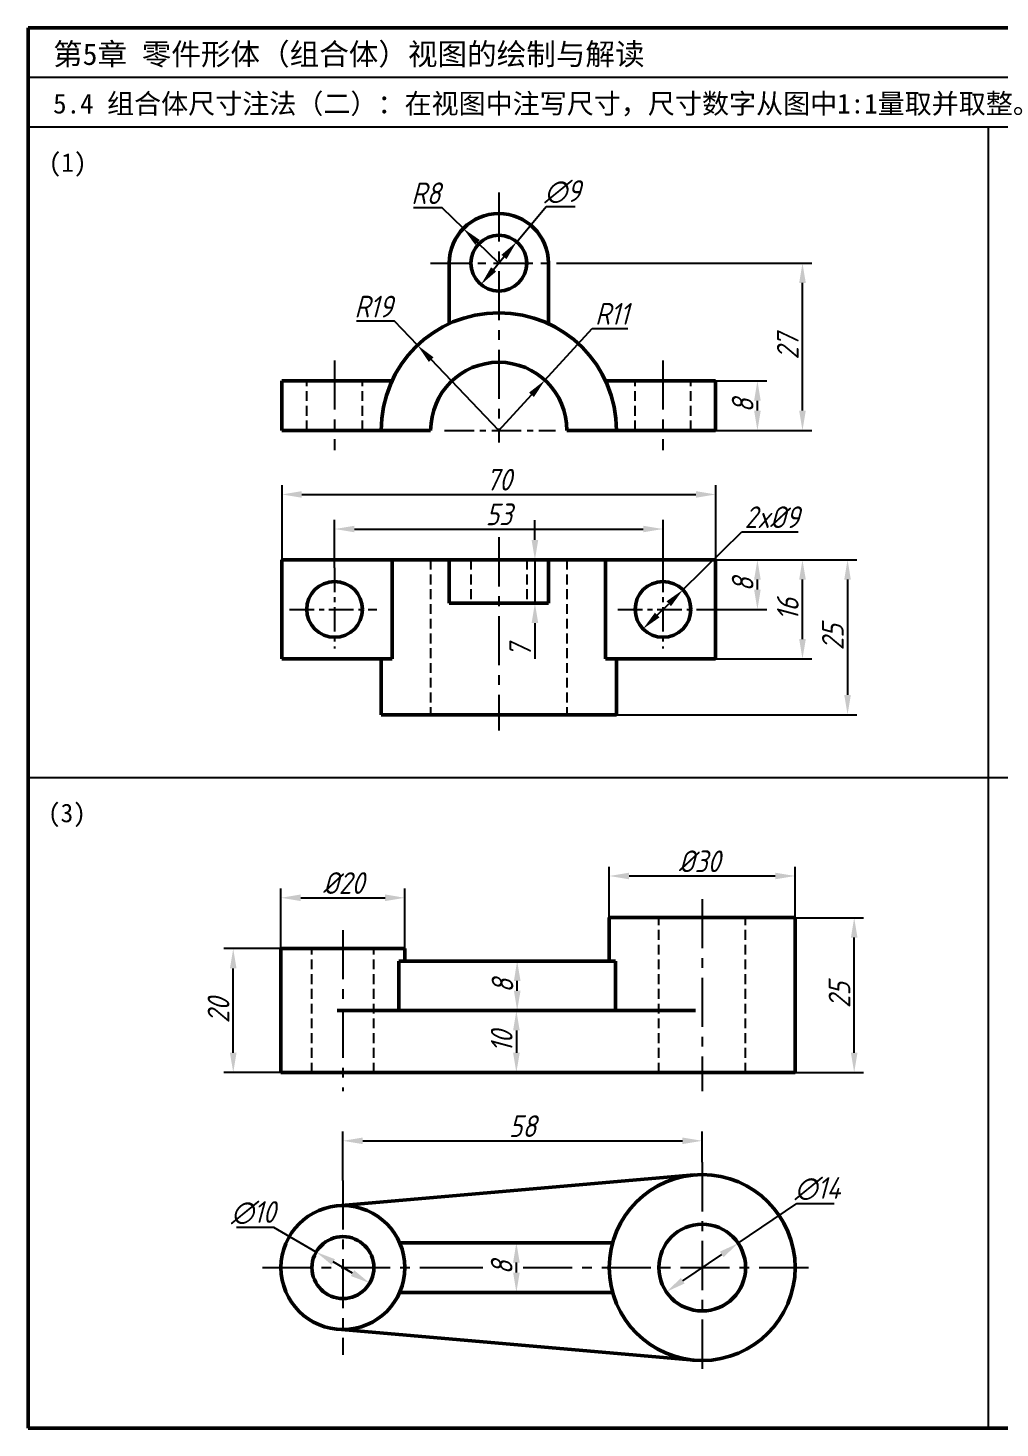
# Model space of a CAD drawing. Header units: millimetres. Extents: x 0 to 322, y 0 to 226.
# Drawn here: x 0 to 156.9, y 0 to 226 of the extents above; entities that cross this region are included whole.
import ezdxf

# ---------------------------------------------------------------- set-up
doc = ezdxf.new("R2010")
doc.units = ezdxf.units.MM
doc.header["$LTSCALE"] = 0.25
doc.linetypes.add('CENTER', pattern=[50.8, 31.75, -6.35, 6.35, -6.35])
doc.linetypes.add('HIDDEN', pattern=[9.525, 6.35, -3.175])
for name, color, linetype in [('点画线层', 7, 'CENTER'), ('答案', 1, 'Continuous'), ('虚线层', 7, 'HIDDEN')]:
    doc.layers.add(name, color=color, linetype=linetype)
doc.layers.add('粗实线层', color=7, linetype='Continuous', lineweight=50)
doc.styles.get("Standard").update_dxf_attribs({"font": 'gbeitc.shx', "height": 3.5, "bigfont": 'gbcbig.shx'})
doc.styles.add('宋体', font='', dxfattribs={"height": 3.5})
doc.styles.get('宋体').set_extended_font_data('SimSun')
doc.dimstyles.new('ISO-25', dxfattribs={"dimtxt": 3.5, "dimasz": 3.2, "dimexe": 1.5, "dimexo": 0, "dimtad": 1, "dimtoh": 1, "dimdsep": 46, "dimtxsty": 'Standard', "dimcen": 0, "dimclrd": 256, "dimclre": 256, "dimclrt": 256, "dimadec": 0, "dimazin": 0, "dimtfac": 1, "dimtmove": 0, "dimatfit": 2, "dimfxl": 0, "dimlwd": -1, "dimlwe": -1, "dimarcsym": 0})

# ---------------------------------------------------------------- blocks, each defined once
blk = doc.blocks.new('*D1')
at = {"layer": 'Defpoints', "color": 0, "transparency": 16777216}
for p in [(62.87, 174.78), (76, 161.04)]:
    blk.add_point(p, dxfattribs=at)
at = {"layer": '答案', "transparency": 16777216}
for p, q in [((59.17, 178.66), (53, 178.66)), ((62.87, 174.78), (59.17, 178.66)), ((76, 161.04), (65.08, 172.46))]:
    blk.add_line(p, q, dxfattribs=at)
blk.add_solid([(65.47, 172.83), (64.7, 172.09), (62.87, 174.78)], dxfattribs=at)
at = {"layer": '答案', "transparency": 16777216, "insert": (55.77, 181.03), "char_height": 3.5, "attachment_point": 5}
blk.add_mtext('R19', dxfattribs=at)
blk = doc.blocks.new('*D2')
at = {"layer": 'Defpoints', "color": 0, "transparency": 16777216}
for p in [(83.43, 169.14), (76, 161.04)]:
    blk.add_point(p, dxfattribs=at)
at = {"layer": '答案', "transparency": 16777216}
for p, q in [((83.43, 169.14), (91.09, 177.48)), ((91.09, 177.48), (96.82, 177.48)), ((76, 161.04), (81.27, 166.78))]:
    blk.add_line(p, q, dxfattribs=at)
blk.add_solid([(80.88, 167.14), (81.66, 166.42), (83.43, 169.14)], dxfattribs=at)
at = {"layer": '答案', "transparency": 16777216, "insert": (94.26, 179.86), "char_height": 3.5, "attachment_point": 5}
blk.add_mtext('R11', dxfattribs=at)
blk = doc.blocks.new('*D3')
at = {"layer": 'Defpoints', "color": 0, "transparency": 16777216}
for p in [(111, 140.15), (95, 115.15), (132.29, 115.15)]:
    blk.add_point(p, dxfattribs=at)
at = {"layer": '答案', "transparency": 16777216}
for p, q in [((111, 140.15), (133.79, 140.15)), ((132.29, 136.95), (132.29, 118.35)), ((95, 115.15), (133.79, 115.15))]:
    blk.add_line(p, q, dxfattribs=at)
for points in [[(131.75, 136.95), (132.82, 136.95), (132.29, 140.15)], [(131.75, 118.35), (132.82, 118.35), (132.29, 115.15)]]:
    blk.add_solid(points, dxfattribs=at)
at = {"layer": '答案', "transparency": 16777216, "insert": (129.91, 127.65), "char_height": 3.5, "attachment_point": 5, "rotation": 90}
blk.add_mtext('25', dxfattribs=at)
blk = doc.blocks.new('*D4')
at = {"layer": 'Defpoints', "color": 0, "transparency": 16777216}
for p in [(111, 140.15), (117.74, 140.15), (109.33, 132.15)]:
    blk.add_point(p, dxfattribs=at)
at = {"layer": '答案', "transparency": 16777216}
for p, q in [((111, 140.15), (119.24, 140.15)), ((117.74, 135.35), (117.74, 136.95)), ((109.33, 132.15), (119.24, 132.15))]:
    blk.add_line(p, q, dxfattribs=at)
for points in [[(117.2, 136.95), (118.27, 136.95), (117.74, 140.15)], [(117.2, 135.35), (118.27, 135.35), (117.74, 132.15)]]:
    blk.add_solid(points, dxfattribs=at)
at = {"layer": '答案', "transparency": 16777216, "insert": (115.36, 136.15), "char_height": 3.5, "attachment_point": 5, "rotation": 90}
blk.add_mtext('8', dxfattribs=at)
blk = doc.blocks.new('*D5')
at = {"layer": 'Defpoints', "color": 0, "transparency": 16777216}
for p in [(111, 140.15), (125.01, 140.15), (111, 124.15)]:
    blk.add_point(p, dxfattribs=at)
at = {"layer": '答案', "transparency": 16777216}
for p, q in [((111, 140.15), (126.51, 140.15)), ((125.01, 127.35), (125.01, 136.95)), ((111, 124.15), (126.51, 124.15))]:
    blk.add_line(p, q, dxfattribs=at)
for points in [[(124.48, 136.95), (125.55, 136.95), (125.01, 140.15)], [(124.48, 127.35), (125.55, 127.35), (125.01, 124.15)]]:
    blk.add_solid(points, dxfattribs=at)
at = {"layer": '答案', "transparency": 16777216, "insert": (122.64, 132.15), "char_height": 3.5, "attachment_point": 5, "rotation": 90}
blk.add_mtext('16', dxfattribs=at)
blk = doc.blocks.new('*D6')
at = {"layer": 'Defpoints', "color": 0, "transparency": 16777216}
for p in [(102.5, 145.12), (49.5, 138.87), (102.5, 138.87)]:
    blk.add_point(p, dxfattribs=at)
at = {"layer": '答案', "transparency": 16777216}
for p, q in [((49.5, 138.87), (49.5, 146.62)), ((52.7, 145.12), (99.3, 145.12)), ((102.5, 138.87), (102.5, 146.62))]:
    blk.add_line(p, q, dxfattribs=at)
for points in [[(52.7, 145.65), (52.7, 144.59), (49.5, 145.12)], [(99.3, 145.65), (99.3, 144.59), (102.5, 145.12)]]:
    blk.add_solid(points, dxfattribs=at)
at = {"layer": '答案', "transparency": 16777216, "insert": (76, 147.49), "char_height": 3.5, "attachment_point": 5}
blk.add_mtext('53', dxfattribs=at)
blk = doc.blocks.new('*D8')
at = {"layer": 'Defpoints', "color": 0, "transparency": 16777216}
for p in [(105.71, 135.3), (99.28, 129)]:
    blk.add_point(p, dxfattribs=at)
at = {"layer": '答案', "transparency": 16777216}
for p, q in [((105.71, 135.3), (115.23, 144.65)), ((115.23, 144.65), (124.32, 144.65)), ((101.57, 131.24), (103.42, 133.06))]:
    blk.add_line(p, q, dxfattribs=at)
for points in [[(103.05, 133.44), (103.8, 132.68), (105.71, 135.3)], [(101.2, 131.62), (101.94, 130.86), (99.28, 129)]]:
    blk.add_solid(points, dxfattribs=at)
at = {"layer": '答案', "transparency": 16777216, "insert": (120.09, 147.03), "char_height": 3.5, "attachment_point": 5}
blk.add_mtext('2x%%C9', dxfattribs=at)
blk = doc.blocks.new('*D9')
at = {"layer": 'Defpoints', "color": 0, "transparency": 16777216}
for p in [(84, 140.15), (81.82, 133.15), (84, 133.15)]:
    blk.add_point(p, dxfattribs=at)
at = {"layer": '答案', "transparency": 16777216}
for p, q in [((81.82, 143.35), (81.82, 146.55)), ((84, 140.15), (80.32, 140.15)), ((81.82, 140.15), (81.82, 133.15)), ((84, 133.15), (80.32, 133.15)), ((81.82, 129.95), (81.82, 124.19))]:
    blk.add_line(p, q, dxfattribs=at)
for points in [[(81.29, 143.35), (82.36, 143.35), (81.82, 140.15)], [(81.29, 129.95), (82.36, 129.95), (81.82, 133.15)]]:
    blk.add_solid(points, dxfattribs=at)
at = {"layer": '答案', "transparency": 16777216, "insert": (79.45, 125.47), "char_height": 3.5, "attachment_point": 5, "rotation": 90}
blk.add_mtext('7', dxfattribs=at)
blk = doc.blocks.new('*D10')
at = {"layer": 'Defpoints', "color": 0, "transparency": 16777216}
for p in [(111, 169.04), (117.74, 169.04), (111, 161.04)]:
    blk.add_point(p, dxfattribs=at)
at = {"layer": '答案', "transparency": 16777216}
for p, q in [((111, 169.04), (119.24, 169.04)), ((117.74, 164.24), (117.74, 165.84)), ((111, 161.04), (119.24, 161.04))]:
    blk.add_line(p, q, dxfattribs=at)
for points in [[(117.2, 165.84), (118.27, 165.84), (117.74, 169.04)], [(117.2, 164.24), (118.27, 164.24), (117.74, 161.04)]]:
    blk.add_solid(points, dxfattribs=at)
at = {"layer": '答案', "transparency": 16777216, "insert": (115.36, 165.04), "char_height": 3.5, "attachment_point": 5, "rotation": 90}
blk.add_mtext('8', dxfattribs=at)
blk = doc.blocks.new('*D11')
at = {"layer": 'Defpoints', "color": 0, "transparency": 16777216}
for p in [(87, 188.04), (125.01, 188.04), (111, 161.04)]:
    blk.add_point(p, dxfattribs=at)
at = {"layer": '答案', "transparency": 16777216}
for p, q in [((87, 188.04), (126.51, 188.04)), ((125.01, 164.24), (125.01, 184.84)), ((111, 161.04), (126.51, 161.04))]:
    blk.add_line(p, q, dxfattribs=at)
for points in [[(124.48, 184.84), (125.55, 184.84), (125.01, 188.04)], [(124.48, 164.24), (125.55, 164.24), (125.01, 161.04)]]:
    blk.add_solid(points, dxfattribs=at)
at = {"layer": '答案', "transparency": 16777216, "insert": (122.64, 174.54), "char_height": 3.5, "attachment_point": 5, "rotation": 90}
blk.add_mtext('27', dxfattribs=at)
blk = doc.blocks.new('*D12')
at = {"layer": 'Defpoints', "color": 0, "transparency": 16777216}
for p in [(70.27, 193.62), (76, 188.04)]:
    blk.add_point(p, dxfattribs=at)
at = {"layer": '答案', "transparency": 16777216}
for p, q in [((66.85, 196.95), (62.22, 196.95)), ((70.27, 193.62), (66.85, 196.95)), ((76, 188.04), (72.56, 191.39))]:
    blk.add_line(p, q, dxfattribs=at)
blk.add_solid([(72.93, 191.77), (72.19, 191), (70.27, 193.62)], dxfattribs=at)
at = {"layer": '答案', "transparency": 16777216, "insert": (64.22, 199.32), "char_height": 3.5, "attachment_point": 5}
blk.add_mtext('R8', dxfattribs=at)
blk = doc.blocks.new('*D13')
at = {"layer": 'Defpoints', "color": 0, "transparency": 16777216}
for p in [(78.88, 191.49), (73.12, 184.58)]:
    blk.add_point(p, dxfattribs=at)
at = {"layer": '答案', "transparency": 16777216}
for p, q in [((78.88, 191.49), (83.62, 197.18)), ((83.62, 197.18), (88.33, 197.18)), ((75.16, 187.04), (76.83, 189.04))]:
    blk.add_line(p, q, dxfattribs=at)
for points in [[(76.42, 189.38), (77.24, 188.69), (78.88, 191.49)], [(74.75, 187.38), (75.57, 186.7), (73.12, 184.58)]]:
    blk.add_solid(points, dxfattribs=at)
at = {"layer": '答案', "transparency": 16777216, "insert": (86.28, 199.56), "char_height": 3.5, "attachment_point": 5}
blk.add_mtext('∅9', dxfattribs=at)
blk = doc.blocks.new('*D31')
at = {"layer": 'Defpoints', "color": 0, "transparency": 16777216}
for p in [(123.83, 89.11), (93.83, 82.38), (123.83, 82.38)]:
    blk.add_point(p, dxfattribs=at)
at = {"layer": '答案', "transparency": 16777216}
for p, q in [((93.83, 82.38), (93.83, 90.61)), ((123.83, 82.38), (123.83, 90.61)), ((97.03, 89.11), (120.63, 89.11))]:
    blk.add_line(p, q, dxfattribs=at)
for points in [[(97.03, 89.64), (97.03, 88.58), (93.83, 89.11)], [(120.63, 89.64), (120.63, 88.58), (123.83, 89.11)]]:
    blk.add_solid(points, dxfattribs=at)
at = {"layer": '答案', "transparency": 16777216, "insert": (108.37, 91.48), "char_height": 3.5, "attachment_point": 5}
blk.add_mtext('%%C30', dxfattribs=at)
blk = doc.blocks.new('*D32')
at = {"layer": 'Defpoints', "color": 0, "transparency": 16777216}
for p in [(123.83, 82.38), (133.36, 82.38), (123.83, 57.38)]:
    blk.add_point(p, dxfattribs=at)
at = {"layer": '答案', "transparency": 16777216}
for p, q in [((123.83, 82.38), (134.86, 82.38)), ((133.36, 60.58), (133.36, 79.18)), ((123.83, 57.38), (134.86, 57.38))]:
    blk.add_line(p, q, dxfattribs=at)
for points in [[(132.83, 79.18), (133.89, 79.18), (133.36, 82.38)], [(132.83, 60.58), (133.89, 60.58), (133.36, 57.38)]]:
    blk.add_solid(points, dxfattribs=at)
at = {"layer": '答案', "transparency": 16777216, "insert": (130.98, 69.88), "char_height": 3.5, "attachment_point": 5, "rotation": 90}
blk.add_mtext('25', dxfattribs=at)
blk = doc.blocks.new('*D34')
at = {"layer": 'Defpoints', "color": 0, "transparency": 16777216}
for p in [(60.83, 85.59), (40.83, 77.38), (60.83, 77.38)]:
    blk.add_point(p, dxfattribs=at)
at = {"layer": '答案', "transparency": 16777216}
for p, q in [((40.83, 77.38), (40.83, 87.09)), ((60.83, 77.38), (60.83, 87.09)), ((44.03, 85.59), (57.63, 85.59))]:
    blk.add_line(p, q, dxfattribs=at)
for points in [[(44.03, 86.13), (44.03, 85.06), (40.83, 85.59)], [(57.63, 86.13), (57.63, 85.06), (60.83, 85.59)]]:
    blk.add_solid(points, dxfattribs=at)
at = {"layer": '答案', "transparency": 16777216, "insert": (50.92, 87.97), "char_height": 3.5, "attachment_point": 5}
blk.add_mtext('%%C20', dxfattribs=at)
blk = doc.blocks.new('*D35')
at = {"layer": 'Defpoints', "color": 0, "transparency": 16777216}
for p in [(33.13, 77.38), (40.83, 77.38), (40.83, 57.38)]:
    blk.add_point(p, dxfattribs=at)
at = {"layer": '答案', "transparency": 16777216}
for p, q in [((40.83, 77.38), (31.63, 77.38)), ((33.13, 60.58), (33.13, 74.18)), ((40.83, 57.38), (31.63, 57.38))]:
    blk.add_line(p, q, dxfattribs=at)
for points in [[(32.59, 74.18), (33.66, 74.18), (33.13, 77.38)], [(32.59, 60.58), (33.66, 60.58), (33.13, 57.38)]]:
    blk.add_solid(points, dxfattribs=at)
at = {"layer": '答案', "transparency": 16777216, "insert": (30.75, 67.38), "char_height": 3.5, "attachment_point": 5, "rotation": 90}
blk.add_mtext('20', dxfattribs=at)
blk = doc.blocks.new('*D36')
at = {"layer": 'Defpoints', "color": 0, "transparency": 16777216}
for p in [(108.83, 46.36), (108.83, 42.9), (50.83, 39.96)]:
    blk.add_point(p, dxfattribs=at)
at = {"layer": '答案', "transparency": 16777216}
for p, q in [((50.83, 39.96), (50.83, 47.86)), ((108.83, 42.9), (108.83, 47.86)), ((54.03, 46.36), (105.63, 46.36))]:
    blk.add_line(p, q, dxfattribs=at)
for points in [[(54.03, 46.89), (54.03, 45.83), (50.83, 46.36)], [(105.63, 46.89), (105.63, 45.83), (108.83, 46.36)]]:
    blk.add_solid(points, dxfattribs=at)
at = {"layer": '答案', "transparency": 16777216, "insert": (79.83, 48.73), "char_height": 3.5, "attachment_point": 5}
blk.add_mtext('58', dxfattribs=at)
blk = doc.blocks.new('*D37')
at = {"layer": 'Defpoints', "color": 0, "transparency": 16777216}
for p in [(78.83, 75.38), (78.96, 75.38), (78.83, 67.38)]:
    blk.add_point(p, dxfattribs=at)
at = {"layer": '答案', "transparency": 16777216}
for p, q in [((78.83, 75.38), (80.46, 75.38)), ((78.96, 70.58), (78.96, 72.18)), ((78.83, 67.38), (80.46, 67.38))]:
    blk.add_line(p, q, dxfattribs=at)
for points in [[(78.43, 72.18), (79.5, 72.18), (78.96, 75.38)], [(78.43, 70.58), (79.5, 70.58), (78.96, 67.38)]]:
    blk.add_solid(points, dxfattribs=at)
at = {"layer": '答案', "transparency": 16777216, "insert": (76.59, 71.38), "char_height": 3.5, "attachment_point": 5, "rotation": 90}
blk.add_mtext('8', dxfattribs=at)
blk = doc.blocks.new('*D38')
at = {"layer": 'Defpoints', "color": 0, "transparency": 16777216}
for p in [(80.46, 67.38), (78.83, 57.38), (80.46, 57.38)]:
    blk.add_point(p, dxfattribs=at)
at = {"layer": '答案', "transparency": 16777216}
for p, q in [((80.46, 67.38), (77.33, 67.38)), ((78.83, 64.18), (78.83, 60.58)), ((80.46, 57.38), (77.33, 57.38))]:
    blk.add_line(p, q, dxfattribs=at)
for points in [[(78.3, 64.18), (79.37, 64.18), (78.83, 67.38)], [(78.3, 60.58), (79.37, 60.58), (78.83, 57.38)]]:
    blk.add_solid(points, dxfattribs=at)
at = {"layer": '答案', "transparency": 16777216, "insert": (76.46, 62.38), "char_height": 3.5, "attachment_point": 5, "rotation": 90}
blk.add_mtext('10', dxfattribs=at)
blk = doc.blocks.new('*D39')
at = {"layer": 'Defpoints', "color": 0, "transparency": 16777216}
for p in [(77.1, 29.9), (78.83, 29.9), (77.1, 21.9)]:
    blk.add_point(p, dxfattribs=at)
at = {"layer": '答案', "transparency": 16777216}
for p, q in [((77.1, 29.9), (80.33, 29.9)), ((78.83, 25.1), (78.83, 26.7)), ((77.1, 21.9), (80.33, 21.9))]:
    blk.add_line(p, q, dxfattribs=at)
for points in [[(78.3, 26.7), (79.37, 26.7), (78.83, 29.9)], [(78.3, 25.1), (79.37, 25.1), (78.83, 21.9)]]:
    blk.add_solid(points, dxfattribs=at)
at = {"layer": '答案', "transparency": 16777216, "insert": (76.46, 25.9), "char_height": 3.5, "attachment_point": 5, "rotation": 90}
blk.add_mtext('8', dxfattribs=at)
blk = doc.blocks.new('*D51')
at = {"layer": 'Defpoints', "color": 0, "transparency": 16777216}
for p in [(111, 150.7), (41, 140.15), (111, 140.15)]:
    blk.add_point(p, dxfattribs=at)
at = {"layer": '答案', "transparency": 16777216}
for p, q in [((41, 140.15), (41, 152.2)), ((111, 140.15), (111, 152.2)), ((44.2, 150.7), (107.8, 150.7))]:
    blk.add_line(p, q, dxfattribs=at)
for points in [[(44.2, 151.24), (44.2, 150.17), (41, 150.7)], [(107.8, 151.24), (107.8, 150.17), (111, 150.7)]]:
    blk.add_solid(points, dxfattribs=at)
at = {"layer": '答案', "transparency": 16777216, "insert": (76, 153.08), "char_height": 3.5, "attachment_point": 5}
blk.add_mtext('70', dxfattribs=at)
blk = doc.blocks.new('*D53')
at = {"layer": 'Defpoints', "color": 0, "transparency": 16777216}
for p in [(46.51, 28.41), (55.15, 23.39)]:
    blk.add_point(p, dxfattribs=at)
at = {"layer": '答案', "transparency": 16777216}
for p, q in [((39.68, 32.37), (33.66, 32.37)), ((46.51, 28.41), (39.68, 32.37)), ((52.39, 24.99), (49.27, 26.8))]:
    blk.add_line(p, q, dxfattribs=at)
for points in [[(49.54, 27.26), (49.01, 26.34), (46.51, 28.41)], [(52.66, 25.46), (52.12, 24.53), (55.15, 23.39)]]:
    blk.add_solid(points, dxfattribs=at)
at = {"layer": '答案', "transparency": 16777216, "insert": (36.36, 34.75), "char_height": 3.5, "attachment_point": 5}
blk.add_mtext('∅10', dxfattribs=at)
blk = doc.blocks.new('*D54')
at = {"layer": 'Defpoints', "color": 0, "transparency": 16777216}
for p in [(114.63, 29.82), (103.04, 21.97)]:
    blk.add_point(p, dxfattribs=at)
at = {"layer": '答案', "transparency": 16777216}
for p, q in [((114.63, 29.82), (124.12, 36.26)), ((124.12, 36.26), (130.14, 36.26)), ((105.69, 23.77), (111.98, 28.03))]:
    blk.add_line(p, q, dxfattribs=at)
for points in [[(111.68, 28.47), (112.28, 27.59), (114.63, 29.82)], [(105.39, 24.21), (105.98, 23.33), (103.04, 21.97)]]:
    blk.add_solid(points, dxfattribs=at)
at = {"layer": '答案', "transparency": 16777216, "insert": (127.44, 38.63), "char_height": 3.5, "attachment_point": 5}
blk.add_mtext('∅14', dxfattribs=at)

msp = doc.modelspace()

# ---------------------------------------------------------------- linework, layer by layer
at = {"lineweight": 50}
for p, q in [((322, 226), (0, 226)), ((0, 226), (0, 0)), ((0, 0), (322, 0))]:
    msp.add_line(p, q, dxfattribs=at)
for p, q in [((322, 218), (0, 218)), ((322, 210), (0, 210)), ((155, 210), (155, 0)), ((0, 105), (322, 105))]:
    msp.add_line(p, q)
at = {"layer": '点画线层'}
for p, q in [((75.996, 199.462), (75.996, 159.088)), ((49.496, 172.35), (49.496, 157.834)), ((102.496, 172.35), (102.496, 157.834)), ((75.996, 143.78), (75.996, 112.613)), ((108.831, 85.383), (108.831, 54.383)), ((50.831, 80.383), (50.831, 54.383)), ((108.831, 42.898), (108.831, 8.898)), ((50.831, 39.963), (50.831, 11.809)), ((37.831, 25.898), (65.505, 25.898)), ((65.505, 25.898), (73.559, 25.898)), ((79.921, 25.898), (126.831, 25.898))]:
    msp.add_line(p, q, dxfattribs=at)
at = {"layer": '点画线层', "ltscale": 0.8}
msp.add_line((64.996, 188.036), (86.996, 188.036), dxfattribs=at)
at = {"layer": '点画线层', "ltscale": 0.6}
msp.add_line((67.238, 161.036), (85.129, 161.036), dxfattribs=at)
at = {"layer": '点画线层', "ltscale": 0.5}
for p, q in [((49.496, 138.87), (49.496, 125.848)), ((102.496, 138.87), (102.496, 125.848)), ((42.227, 132.151), (56.33, 132.151)), ((95.227, 132.151), (109.33, 132.151))]:
    msp.add_line(p, q, dxfattribs=at)
at = {"layer": '粗实线层'}
for p, q in [((67.996, 188.036), (67.996, 178.27)), ((83.996, 188.036), (83.996, 178.27)), ((58.763, 169.036), (40.996, 169.036)), ((40.996, 161.036), (40.996, 169.036)), ((93.23, 169.036), (110.996, 169.036)), ((110.996, 161.036), (110.996, 169.036)), ((64.996, 161.036), (40.996, 161.036)), ((86.996, 161.036), (110.996, 161.036)), ((40.996, 140.151), (110.996, 140.151)), ((40.996, 140.151), (40.996, 124.151)), ((58.763, 140.151), (58.763, 124.151)), ((67.996, 140.151), (67.996, 133.151)), ((83.996, 140.151), (83.996, 133.151)), ((93.23, 140.151), (93.23, 124.151)), ((110.996, 140.151), (110.996, 124.151)), ((67.996, 133.151), (83.996, 133.151)), ((40.996, 124.151), (58.763, 124.151)), ((56.996, 124.151), (56.996, 115.151)), ((93.23, 124.151), (110.996, 124.151)), ((94.996, 124.151), (94.996, 115.151)), ((56.996, 115.151), (94.996, 115.151)), ((123.831, 82.383), (93.831, 82.383)), ((93.831, 82.383), (93.831, 75.383)), ((123.831, 57.383), (123.831, 82.383)), ((40.831, 57.383), (40.831, 77.383)), ((40.831, 77.383), (60.831, 77.383)), ((60.831, 77.383), (60.831, 75.383)), ((94.831, 75.383), (59.831, 75.383)), ((59.831, 75.383), (59.831, 67.383)), ((94.831, 75.383), (94.831, 67.383)), ((107.767, 67.383), (49.898, 67.383)), ((40.831, 57.383), (123.831, 57.383)), ((49.969, 35.861), (107.538, 40.843)), ((59.831, 29.898), (94.374, 29.898)), ((94.374, 21.898), (59.831, 21.898)), ((49.969, 15.936), (107.538, 10.954))]:
    msp.add_line(p, q, dxfattribs=at)
for centre, radius in [((75.996, 188.036), 4.5), ((49.496, 132.151), 4.5), ((102.496, 132.151), 4.5), ((108.831, 25.898), 15), ((50.831, 25.898), 10), ((108.831, 25.898), 7), ((50.831, 25.898), 5)]:
    msp.add_circle(centre, radius, dxfattribs=at)
for centre, radius in [((75.996, 188.036), 8), ((75.996, 161.036), 19), ((75.996, 161.036), 11)]:
    msp.add_arc(centre, radius, 0, 180, dxfattribs=at)
at = {"layer": '虚线层'}
for p, q in [((44.996, 161.036), (44.996, 169.036)), ((53.996, 161.036), (53.996, 169.036)), ((97.996, 161.036), (97.996, 169.036)), ((106.996, 161.036), (106.996, 169.036)), ((64.996, 140.151), (64.996, 115.151)), ((71.496, 140.151), (71.496, 133.151)), ((80.496, 140.151), (80.496, 133.151)), ((86.996, 140.151), (86.996, 115.151)), ((101.831, 57.383), (101.831, 82.383)), ((115.831, 57.383), (115.831, 82.383)), ((45.831, 57.383), (45.831, 77.383)), ((55.831, 57.383), (55.831, 77.383))]:
    msp.add_line(p, q, dxfattribs=at)

# ---------------------------------------------------------------- texts
at = {"style": '宋体'}
for s, height, p in [('第5章 零件形体（组合体）视图的绘制与解读', 3.5, (4.054, 220.035)), ('5.4 组合体尺寸注法（二）：在视图中注写尺寸，尺寸数字从图中1:1量取并取整。', 3.2, (4.054, 212.196)), ('(1)', 3, (3.334, 202.787)), ('(3)', 3, (3.214, 97.787))]:
    msp.add_text(s, height=height, dxfattribs=at).set_placement(p)

# ---------------------------------------------------------------- dimensions: what is measured, and where the dimension line sits
at = {"layer": '答案'}
for center, mpoint, picture, middle in [((75.996, 188.036), (70.267, 193.62), '*D12', (64.221, 196.949)), ((75.996, 161.036), (62.873, 174.776), '*D1', (55.772, 178.656)), ((75.996, 161.036), (83.433, 169.142), '*D2', (94.264, 177.483))]:
    dim = msp.add_radius_dim(center=center, mpoint=mpoint, dimstyle='ISO-25', dxfattribs=at)
    dim.commit()
    dim.dimension.update_dxf_attribs({"geometry": picture, "text_midpoint": middle, "dimtype": 164})
for p1, p2, picture, middle in [((73.116, 184.579), (78.877, 191.494), '*D13', (86.284, 197.183)), ((103.036, 21.972), (114.626, 29.825), '*D54', (127.443, 36.258)), ((55.155, 23.388), (46.507, 28.409), '*D53', (36.359, 32.373))]:
    dim = msp.add_diameter_dim_2p(p1=p1, p2=p2, dimstyle='ISO-25', dxfattribs=at)
    dim.commit()
    dim.dimension.update_dxf_attribs({"geometry": picture, "text_midpoint": middle, "dimtype": 163})
for base, p1, p2, picture, middle in [((125.012, 188.036), (110.996, 161.036), (86.996, 188.036), '*D11', (122.637, 174.536)), ((117.736, 169.036), (110.996, 161.036), (110.996, 169.036), '*D10', (115.361, 165.036)), ((132.288, 115.151), (110.996, 140.151), (94.996, 115.151), '*D3', (129.913, 127.651)), ((117.736, 140.151), (109.33, 132.151), (110.996, 140.151), '*D4', (115.361, 136.151)), ((125.012, 140.151), (110.996, 124.151), (110.996, 140.151), '*D5', (122.637, 132.151)), ((133.358, 82.383), (123.831, 57.383), (123.831, 82.383), '*D32', (130.983, 69.883)), ((33.127, 77.383), (40.831, 57.383), (40.831, 77.383), '*D35', (30.752, 67.383)), ((78.965, 75.383), (78.833, 67.383), (78.833, 75.383), '*D37', (76.59, 71.383)), ((78.833, 57.383), (80.465, 67.383), (80.465, 57.383), '*D38', (76.458, 62.383)), ((78.833, 29.898), (77.103, 21.898), (77.103, 29.898), '*D39', (76.458, 25.898))]:
    dim = msp.add_linear_dim(base=base, p1=p1, p2=p2, angle=90, dimstyle='ISO-25', dxfattribs=at)
    dim.commit()
    dim.dimension.update_dxf_attribs({"geometry": picture, "text_midpoint": middle})
at = {"layer": '答案', "color": 1}
dim = msp.add_linear_dim(base=(110.996, 150.703), p1=(40.996, 140.151), p2=(110.996, 140.151), dimstyle='ISO-25', dxfattribs=at)
dim.commit()
dim.dimension.update_dxf_attribs({"geometry": '*D51', "text_midpoint": (75.996, 153.078)})
at = {"layer": '答案'}
for base, p1, p2, picture, middle in [((102.496, 145.119), (49.496, 138.87), (102.496, 138.87), '*D6', (75.996, 147.494)), ((108.831, 46.359), (50.831, 39.963), (108.831, 42.898), '*D36', (79.831, 48.734))]:
    dim = msp.add_linear_dim(base=base, p1=p1, p2=p2, dimstyle='ISO-25', dxfattribs=at)
    dim.commit()
    dim.dimension.update_dxf_attribs({"geometry": picture, "text_midpoint": middle})
dim = msp.add_diameter_dim_2p(p1=(99.285, 128.999), p2=(105.708, 135.303), text='2x%%C9', dimstyle='ISO-25', dxfattribs=at)
dim.commit()
dim.dimension.update_dxf_attribs({"geometry": '*D8', "text_midpoint": (120.087, 144.65), "dimtype": 163})
dim = msp.add_linear_dim(base=(81.825, 133.151), p1=(83.996, 140.151), p2=(83.996, 133.151), angle=90, dimstyle='ISO-25', override={"dimtoh": 0}, dxfattribs=at)
dim.commit()
dim.dimension.update_dxf_attribs({"geometry": '*D9', "text_midpoint": (81.825, 125.47), "dimtype": 160})
for base, p1, p2, text, picture, middle in [((123.831, 89.11), (93.831, 82.383), (123.831, 82.383), '%%C30', '*D31', (108.369, 89.11)), ((60.831, 85.594), (40.831, 77.383), (60.831, 77.383), '%%C20', '*D34', (50.919, 85.594))]:
    dim = msp.add_linear_dim(base=base, p1=p1, p2=p2, text=text, dimstyle='ISO-25', dxfattribs=at)
    dim.commit()
    dim.dimension.update_dxf_attribs({"geometry": picture, "text_midpoint": middle, "dimtype": 160})

doc.saveas('drawing.dxf')
